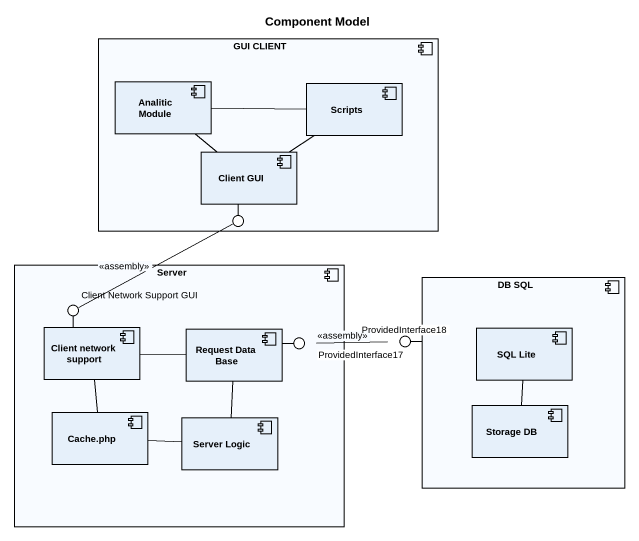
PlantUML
@startuml
title Component Model
component "GUI CLIENT" as GUI_CLIENT {
  component "Analitic Module" as Analitic_Module
  component Scripts
  component "Client GUI" as Client_GUI
}
() " " as lollipop1
component Server {
  component "Client network support" as Client_network_support
  component "Request Data Base" as Request_Data_Base
  component "Cache.php" as Cache_php
  component "Server Logic" as Server_Logic
}
component "DB SQL" as DB_SQL {
  component "SQL Lite" as SQL_Lite
  component "Storage DB" as Storage_DB
}
() "Client Network Support GUI" as Client_Network_Support_GUI
() ProvidedInterface17
() ProvidedInterface18
Client_GUI -- lollipop1
Client_network_support -up- Client_Network_Support_GUI
Request_Data_Base -right- ProvidedInterface17
DB_SQL -left- ProvidedInterface18
Analitic_Module -right- Scripts
Client_GUI -up- Analitic_Module
Client_GUI -up- Scripts
lollipop1 -left- Client_Network_Support_GUI : <<assembly>>
Client_network_support -right- Request_Data_Base
Client_network_support -- Cache_php
ProvidedInterface18 -left- ProvidedInterface17 : <<assembly>>
Cache_php -right- Server_Logic
Server_Logic -up- Request_Data_Base
Storage_DB -up- SQL_Lite
@enduml
